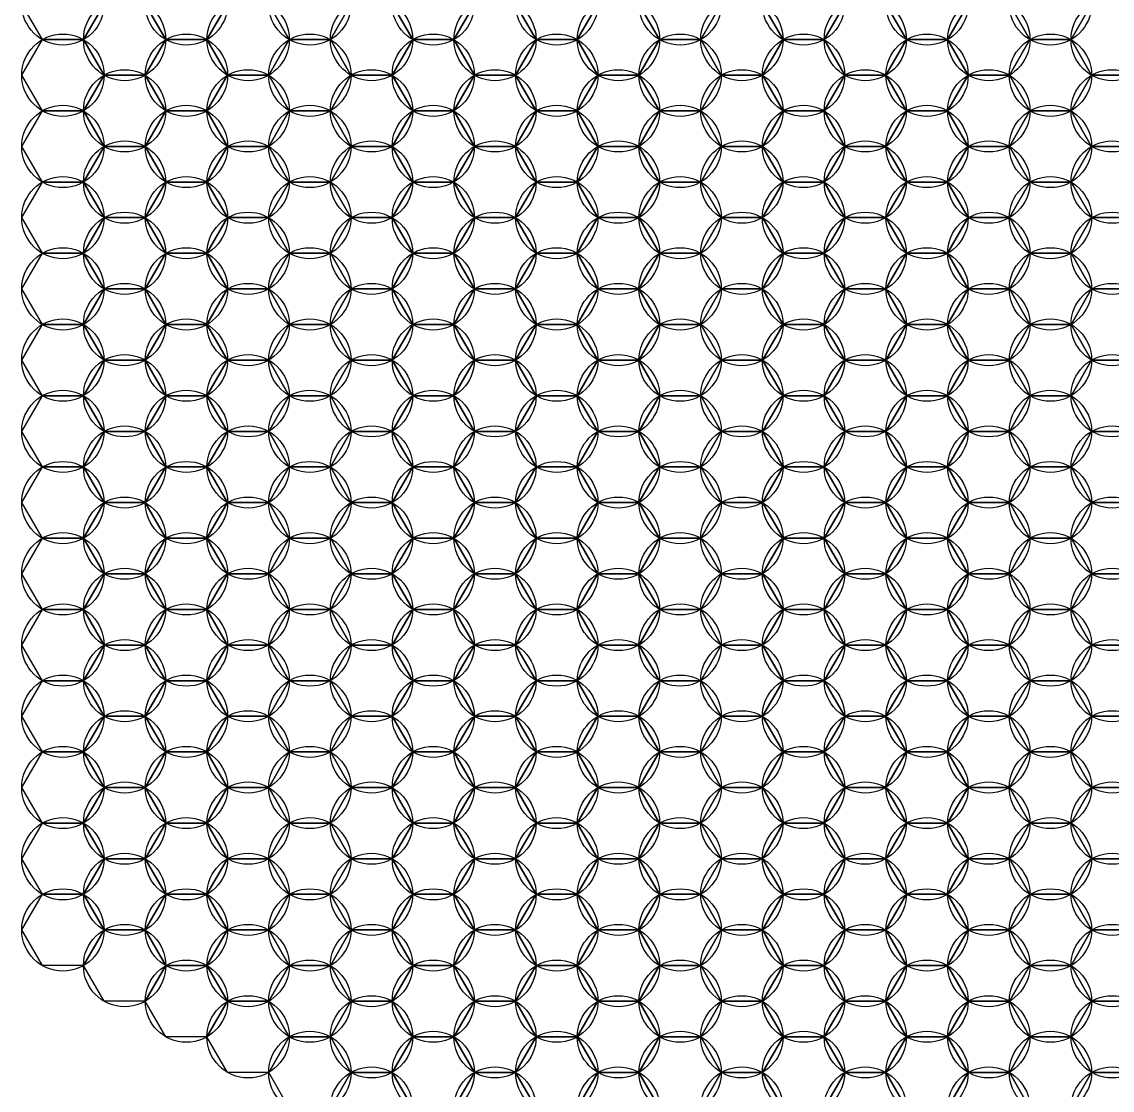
# Model space of a CAD drawing. Header units: millimetres. Extents: x 3015 to 4242, y 456 to 1532.
# Drawn here: x 3893.6 to 4065.5, y 628.6 to 797.1 of the extents above; entities that cross this region are included whole.
import ezdxf

# ---------------------------------------------------------------- set-up
doc = ezdxf.new("R2010")
doc.units = ezdxf.units.MM

msp = doc.modelspace()

# ---------------------------------------------------------------- linework, layer by layer
for points in [[(3893.63, 799.9), (3896.87, 805.52), (3903.36, 805.52), (3906.6, 799.9), (3903.36, 794.29), (3896.87, 794.29)], [(3913.09, 799.9), (3916.33, 805.52), (3922.82, 805.52), (3926.06, 799.9), (3922.82, 794.29), (3916.33, 794.29)], [(3932.55, 799.9), (3935.79, 805.52), (3942.28, 805.52), (3945.52, 799.9), (3942.28, 794.29), (3935.79, 794.29)], [(3952.01, 799.9), (3955.25, 805.52), (3961.74, 805.52), (3964.98, 799.9), (3961.74, 794.29), (3955.25, 794.29)], [(3971.47, 799.9), (3974.71, 805.52), (3981.2, 805.52), (3984.45, 799.9), (3981.2, 794.29), (3974.71, 794.29)], [(3990.93, 799.9), (3994.18, 805.52), (4000.66, 805.52), (4003.91, 799.9), (4000.66, 794.29), (3994.18, 794.29)], [(4010.39, 799.9), (4013.64, 805.52), (4020.12, 805.52), (4023.37, 799.9), (4020.12, 794.29), (4013.64, 794.29)], [(4029.85, 799.9), (4033.1, 805.52), (4039.58, 805.52), (4042.83, 799.9), (4039.58, 794.29), (4033.1, 794.29)], [(4049.32, 799.9), (4052.56, 805.52), (4059.05, 805.52), (4062.29, 799.9), (4059.05, 794.29), (4052.56, 794.29)], [(3903.36, 794.29), (3906.6, 799.9), (3913.09, 799.9), (3916.33, 794.29), (3913.09, 788.67), (3906.6, 788.67)], [(3922.82, 794.29), (3926.06, 799.9), (3932.55, 799.9), (3935.79, 794.29), (3932.55, 788.67), (3926.06, 788.67)], [(3942.28, 794.29), (3945.52, 799.9), (3952.01, 799.9), (3955.25, 794.29), (3952.01, 788.67), (3945.52, 788.67)], [(3961.74, 794.29), (3964.98, 799.9), (3971.47, 799.9), (3974.71, 794.29), (3971.47, 788.67), (3964.98, 788.67)], [(3981.2, 794.29), (3984.45, 799.9), (3990.93, 799.9), (3994.18, 794.29), (3990.93, 788.67), (3984.45, 788.67)], [(4000.66, 794.29), (4003.91, 799.9), (4010.39, 799.9), (4013.64, 794.29), (4010.39, 788.67), (4003.91, 788.67)], [(4020.12, 794.29), (4023.37, 799.9), (4029.85, 799.9), (4033.1, 794.29), (4029.85, 788.67), (4023.37, 788.67)], [(4039.58, 794.29), (4042.83, 799.9), (4049.32, 799.9), (4052.56, 794.29), (4049.32, 788.67), (4042.83, 788.67)], [(4059.05, 794.29), (4062.29, 799.9), (4068.78, 799.9), (4072.02, 794.29), (4068.78, 788.67), (4062.29, 788.67)], [(3893.63, 788.67), (3896.87, 794.29), (3903.36, 794.29), (3906.6, 788.67), (3903.36, 783.05), (3896.87, 783.05)], [(3913.09, 788.67), (3916.33, 794.29), (3922.82, 794.29), (3926.06, 788.67), (3922.82, 783.05), (3916.33, 783.05)], [(3932.55, 788.67), (3935.79, 794.29), (3942.28, 794.29), (3945.52, 788.67), (3942.28, 783.05), (3935.79, 783.05)], [(3952.01, 788.67), (3955.25, 794.29), (3961.74, 794.29), (3964.98, 788.67), (3961.74, 783.05), (3955.25, 783.05)], [(3971.47, 788.67), (3974.71, 794.29), (3981.2, 794.29), (3984.45, 788.67), (3981.2, 783.05), (3974.71, 783.05)], [(3990.93, 788.67), (3994.18, 794.29), (4000.66, 794.29), (4003.91, 788.67), (4000.66, 783.05), (3994.18, 783.05)], [(4010.39, 788.67), (4013.64, 794.29), (4020.12, 794.29), (4023.37, 788.67), (4020.12, 783.05), (4013.64, 783.05)], [(4029.85, 788.67), (4033.1, 794.29), (4039.58, 794.29), (4042.83, 788.67), (4039.58, 783.05), (4033.1, 783.05)], [(4049.32, 788.67), (4052.56, 794.29), (4059.05, 794.29), (4062.29, 788.67), (4059.05, 783.05), (4052.56, 783.05)], [(3903.36, 783.05), (3906.6, 788.67), (3913.09, 788.67), (3916.33, 783.05), (3913.09, 777.43), (3906.6, 777.43)], [(3922.82, 783.05), (3926.06, 788.67), (3932.55, 788.67), (3935.79, 783.05), (3932.55, 777.43), (3926.06, 777.43)], [(3942.28, 783.05), (3945.52, 788.67), (3952.01, 788.67), (3955.25, 783.05), (3952.01, 777.43), (3945.52, 777.43)], [(3961.74, 783.05), (3964.98, 788.67), (3971.47, 788.67), (3974.71, 783.05), (3971.47, 777.43), (3964.98, 777.43)], [(3981.2, 783.05), (3984.45, 788.67), (3990.93, 788.67), (3994.18, 783.05), (3990.93, 777.43), (3984.45, 777.43)], [(4000.66, 783.05), (4003.91, 788.67), (4010.39, 788.67), (4013.64, 783.05), (4010.39, 777.43), (4003.91, 777.43)], [(4020.12, 783.05), (4023.37, 788.67), (4029.85, 788.67), (4033.1, 783.05), (4029.85, 777.43), (4023.37, 777.43)], [(4039.58, 783.05), (4042.83, 788.67), (4049.32, 788.67), (4052.56, 783.05), (4049.32, 777.43), (4042.83, 777.43)], [(4059.05, 783.05), (4062.29, 788.67), (4068.78, 788.67), (4072.02, 783.05), (4068.78, 777.43), (4062.29, 777.43)], [(3893.63, 777.43), (3896.87, 783.05), (3903.36, 783.05), (3906.6, 777.43), (3903.36, 771.81), (3896.87, 771.81)], [(3913.09, 777.43), (3916.33, 783.05), (3922.82, 783.05), (3926.06, 777.43), (3922.82, 771.81), (3916.33, 771.81)], [(3932.55, 777.43), (3935.79, 783.05), (3942.28, 783.05), (3945.52, 777.43), (3942.28, 771.81), (3935.79, 771.81)], [(3952.01, 777.43), (3955.25, 783.05), (3961.74, 783.05), (3964.98, 777.43), (3961.74, 771.81), (3955.25, 771.81)], [(3971.47, 777.43), (3974.71, 783.05), (3981.2, 783.05), (3984.45, 777.43), (3981.2, 771.81), (3974.71, 771.81)], [(3990.93, 777.43), (3994.18, 783.05), (4000.66, 783.05), (4003.91, 777.43), (4000.66, 771.81), (3994.18, 771.81)], [(4010.39, 777.43), (4013.64, 783.05), (4020.12, 783.05), (4023.37, 777.43), (4020.12, 771.81), (4013.64, 771.81)], [(4029.85, 777.43), (4033.1, 783.05), (4039.58, 783.05), (4042.83, 777.43), (4039.58, 771.81), (4033.1, 771.81)], [(4049.32, 777.43), (4052.56, 783.05), (4059.05, 783.05), (4062.29, 777.43), (4059.05, 771.81), (4052.56, 771.81)], [(3903.36, 771.81), (3906.6, 777.43), (3913.09, 777.43), (3916.33, 771.81), (3913.09, 766.2), (3906.6, 766.2)], [(3922.82, 771.81), (3926.06, 777.43), (3932.55, 777.43), (3935.79, 771.81), (3932.55, 766.2), (3926.06, 766.2)], [(3942.28, 771.81), (3945.52, 777.43), (3952.01, 777.43), (3955.25, 771.81), (3952.01, 766.2), (3945.52, 766.2)], [(3961.74, 771.81), (3964.98, 777.43), (3971.47, 777.43), (3974.71, 771.81), (3971.47, 766.2), (3964.98, 766.2)], [(3981.2, 771.81), (3984.45, 777.43), (3990.93, 777.43), (3994.18, 771.81), (3990.93, 766.2), (3984.45, 766.2)], [(4000.66, 771.81), (4003.91, 777.43), (4010.39, 777.43), (4013.64, 771.81), (4010.39, 766.2), (4003.91, 766.2)], [(4020.12, 771.81), (4023.37, 777.43), (4029.85, 777.43), (4033.1, 771.81), (4029.85, 766.2), (4023.37, 766.2)], [(4039.58, 771.81), (4042.83, 777.43), (4049.32, 777.43), (4052.56, 771.81), (4049.32, 766.2), (4042.83, 766.2)], [(4059.05, 771.81), (4062.29, 777.43), (4068.78, 777.43), (4072.02, 771.81), (4068.78, 766.2), (4062.29, 766.2)], [(3893.63, 766.2), (3896.87, 771.81), (3903.36, 771.81), (3906.6, 766.2), (3903.36, 760.58), (3896.87, 760.58)], [(3913.09, 766.2), (3916.33, 771.81), (3922.82, 771.81), (3926.06, 766.2), (3922.82, 760.58), (3916.33, 760.58)], [(3932.55, 766.2), (3935.79, 771.81), (3942.28, 771.81), (3945.52, 766.2), (3942.28, 760.58), (3935.79, 760.58)], [(3952.01, 766.2), (3955.25, 771.81), (3961.74, 771.81), (3964.98, 766.2), (3961.74, 760.58), (3955.25, 760.58)], [(3971.47, 766.2), (3974.71, 771.81), (3981.2, 771.81), (3984.45, 766.2), (3981.2, 760.58), (3974.71, 760.58)], [(3990.93, 766.2), (3994.18, 771.81), (4000.66, 771.81), (4003.91, 766.2), (4000.66, 760.58), (3994.18, 760.58)], [(4010.39, 766.2), (4013.64, 771.81), (4020.12, 771.81), (4023.37, 766.2), (4020.12, 760.58), (4013.64, 760.58)], [(4029.85, 766.2), (4033.1, 771.81), (4039.58, 771.81), (4042.83, 766.2), (4039.58, 760.58), (4033.1, 760.58)], [(4049.32, 766.2), (4052.56, 771.81), (4059.05, 771.81), (4062.29, 766.2), (4059.05, 760.58), (4052.56, 760.58)], [(3903.36, 760.58), (3906.6, 766.2), (3913.09, 766.2), (3916.33, 760.58), (3913.09, 754.96), (3906.6, 754.96)], [(3922.82, 760.58), (3926.06, 766.2), (3932.55, 766.2), (3935.79, 760.58), (3932.55, 754.96), (3926.06, 754.96)], [(3942.28, 760.58), (3945.52, 766.2), (3952.01, 766.2), (3955.25, 760.58), (3952.01, 754.96), (3945.52, 754.96)], [(3961.74, 760.58), (3964.98, 766.2), (3971.47, 766.2), (3974.71, 760.58), (3971.47, 754.96), (3964.98, 754.96)], [(3981.2, 760.58), (3984.45, 766.2), (3990.93, 766.2), (3994.18, 760.58), (3990.93, 754.96), (3984.45, 754.96)], [(4000.66, 760.58), (4003.91, 766.2), (4010.39, 766.2), (4013.64, 760.58), (4010.39, 754.96), (4003.91, 754.96)], [(4020.12, 760.58), (4023.37, 766.2), (4029.85, 766.2), (4033.1, 760.58), (4029.85, 754.96), (4023.37, 754.96)], [(4039.58, 760.58), (4042.83, 766.2), (4049.32, 766.2), (4052.56, 760.58), (4049.32, 754.96), (4042.83, 754.96)], [(4059.05, 760.58), (4062.29, 766.2), (4068.78, 766.2), (4072.02, 760.58), (4068.78, 754.96), (4062.29, 754.96)], [(3893.63, 754.96), (3896.87, 760.58), (3903.36, 760.58), (3906.6, 754.96), (3903.36, 749.34), (3896.87, 749.34)], [(3913.09, 754.96), (3916.33, 760.58), (3922.82, 760.58), (3926.06, 754.96), (3922.82, 749.34), (3916.33, 749.34)], [(3932.55, 754.96), (3935.79, 760.58), (3942.28, 760.58), (3945.52, 754.96), (3942.28, 749.34), (3935.79, 749.34)], [(3952.01, 754.96), (3955.25, 760.58), (3961.74, 760.58), (3964.98, 754.96), (3961.74, 749.34), (3955.25, 749.34)], [(3971.47, 754.96), (3974.71, 760.58), (3981.2, 760.58), (3984.45, 754.96), (3981.2, 749.34), (3974.71, 749.34)], [(3990.93, 754.96), (3994.18, 760.58), (4000.66, 760.58), (4003.91, 754.96), (4000.66, 749.34), (3994.18, 749.34)], [(4010.39, 754.96), (4013.64, 760.58), (4020.12, 760.58), (4023.37, 754.96), (4020.12, 749.34), (4013.64, 749.34)], [(4029.85, 754.96), (4033.1, 760.58), (4039.58, 760.58), (4042.83, 754.96), (4039.58, 749.34), (4033.1, 749.34)], [(4049.32, 754.96), (4052.56, 760.58), (4059.05, 760.58), (4062.29, 754.96), (4059.05, 749.34), (4052.56, 749.34)], [(3903.36, 749.34), (3906.6, 754.96), (3913.09, 754.96), (3916.33, 749.34), (3913.09, 743.73), (3906.6, 743.73)], [(3922.82, 749.34), (3926.06, 754.96), (3932.55, 754.96), (3935.79, 749.34), (3932.55, 743.73), (3926.06, 743.73)], [(3942.28, 749.34), (3945.52, 754.96), (3952.01, 754.96), (3955.25, 749.34), (3952.01, 743.73), (3945.52, 743.73)], [(3961.74, 749.34), (3964.98, 754.96), (3971.47, 754.96), (3974.71, 749.34), (3971.47, 743.73), (3964.98, 743.73)], [(3981.2, 749.34), (3984.45, 754.96), (3990.93, 754.96), (3994.18, 749.34), (3990.93, 743.73), (3984.45, 743.73)], [(4000.66, 749.34), (4003.91, 754.96), (4010.39, 754.96), (4013.64, 749.34), (4010.39, 743.73), (4003.91, 743.73)], [(4020.12, 749.34), (4023.37, 754.96), (4029.85, 754.96), (4033.1, 749.34), (4029.85, 743.73), (4023.37, 743.73)], [(4039.58, 749.34), (4042.83, 754.96), (4049.32, 754.96), (4052.56, 749.34), (4049.32, 743.73), (4042.83, 743.73)], [(4059.05, 749.34), (4062.29, 754.96), (4068.78, 754.96), (4072.02, 749.34), (4068.78, 743.73), (4062.29, 743.73)], [(3893.63, 743.73), (3896.87, 749.34), (3903.36, 749.34), (3906.6, 743.73), (3903.36, 738.11), (3896.87, 738.11)], [(3913.09, 743.73), (3916.33, 749.34), (3922.82, 749.34), (3926.06, 743.73), (3922.82, 738.11), (3916.33, 738.11)], [(3932.55, 743.73), (3935.79, 749.34), (3942.28, 749.34), (3945.52, 743.73), (3942.28, 738.11), (3935.79, 738.11)], [(3952.01, 743.73), (3955.25, 749.34), (3961.74, 749.34), (3964.98, 743.73), (3961.74, 738.11), (3955.25, 738.11)], [(3971.47, 743.73), (3974.71, 749.34), (3981.2, 749.34), (3984.45, 743.73), (3981.2, 738.11), (3974.71, 738.11)], [(3990.93, 743.73), (3994.18, 749.34), (4000.66, 749.34), (4003.91, 743.73), (4000.66, 738.11), (3994.18, 738.11)], [(4010.39, 743.73), (4013.64, 749.34), (4020.12, 749.34), (4023.37, 743.73), (4020.12, 738.11), (4013.64, 738.11)], [(4029.85, 743.73), (4033.1, 749.34), (4039.58, 749.34), (4042.83, 743.73), (4039.58, 738.11), (4033.1, 738.11)], [(4049.32, 743.73), (4052.56, 749.34), (4059.05, 749.34), (4062.29, 743.73), (4059.05, 738.11), (4052.56, 738.11)], [(3903.36, 738.11), (3906.6, 743.73), (3913.09, 743.73), (3916.33, 738.11), (3913.09, 732.49), (3906.6, 732.49)], [(3922.82, 738.11), (3926.06, 743.73), (3932.55, 743.73), (3935.79, 738.11), (3932.55, 732.49), (3926.06, 732.49)], [(3942.28, 738.11), (3945.52, 743.73), (3952.01, 743.73), (3955.25, 738.11), (3952.01, 732.49), (3945.52, 732.49)], [(3961.74, 738.11), (3964.98, 743.73), (3971.47, 743.73), (3974.71, 738.11), (3971.47, 732.49), (3964.98, 732.49)], [(3981.2, 738.11), (3984.45, 743.73), (3990.93, 743.73), (3994.18, 738.11), (3990.93, 732.49), (3984.45, 732.49)], [(4000.66, 738.11), (4003.91, 743.73), (4010.39, 743.73), (4013.64, 738.11), (4010.39, 732.49), (4003.91, 732.49)], [(4020.12, 738.11), (4023.37, 743.73), (4029.85, 743.73), (4033.1, 738.11), (4029.85, 732.49), (4023.37, 732.49)], [(4039.58, 738.11), (4042.83, 743.73), (4049.32, 743.73), (4052.56, 738.11), (4049.32, 732.49), (4042.83, 732.49)], [(4059.05, 738.11), (4062.29, 743.73), (4068.78, 743.73), (4072.02, 738.11), (4068.78, 732.49), (4062.29, 732.49)], [(3893.63, 732.49), (3896.87, 738.11), (3903.36, 738.11), (3906.6, 732.49), (3903.36, 726.87), (3896.87, 726.87)], [(3913.09, 732.49), (3916.33, 738.11), (3922.82, 738.11), (3926.06, 732.49), (3922.82, 726.87), (3916.33, 726.87)], [(3932.55, 732.49), (3935.79, 738.11), (3942.28, 738.11), (3945.52, 732.49), (3942.28, 726.87), (3935.79, 726.87)], [(3952.01, 732.49), (3955.25, 738.11), (3961.74, 738.11), (3964.98, 732.49), (3961.74, 726.87), (3955.25, 726.87)], [(3971.47, 732.49), (3974.71, 738.11), (3981.2, 738.11), (3984.45, 732.49), (3981.2, 726.87), (3974.71, 726.87)], [(3990.93, 732.49), (3994.18, 738.11), (4000.66, 738.11), (4003.91, 732.49), (4000.66, 726.87), (3994.18, 726.87)], [(4010.39, 732.49), (4013.64, 738.11), (4020.12, 738.11), (4023.37, 732.49), (4020.12, 726.87), (4013.64, 726.87)], [(4029.85, 732.49), (4033.1, 738.11), (4039.58, 738.11), (4042.83, 732.49), (4039.58, 726.87), (4033.1, 726.87)], [(4049.32, 732.49), (4052.56, 738.11), (4059.05, 738.11), (4062.29, 732.49), (4059.05, 726.87), (4052.56, 726.87)], [(3903.36, 726.87), (3906.6, 732.49), (3913.09, 732.49), (3916.33, 726.87), (3913.09, 721.25), (3906.6, 721.25)], [(3922.82, 726.87), (3926.06, 732.49), (3932.55, 732.49), (3935.79, 726.87), (3932.55, 721.25), (3926.06, 721.25)], [(3942.28, 726.87), (3945.52, 732.49), (3952.01, 732.49), (3955.25, 726.87), (3952.01, 721.25), (3945.52, 721.25)], [(3961.74, 726.87), (3964.98, 732.49), (3971.47, 732.49), (3974.71, 726.87), (3971.47, 721.25), (3964.98, 721.25)], [(3981.2, 726.87), (3984.45, 732.49), (3990.93, 732.49), (3994.18, 726.87), (3990.93, 721.25), (3984.45, 721.25)], [(4000.66, 726.87), (4003.91, 732.49), (4010.39, 732.49), (4013.64, 726.87), (4010.39, 721.25), (4003.91, 721.25)], [(4020.12, 726.87), (4023.37, 732.49), (4029.85, 732.49), (4033.1, 726.87), (4029.85, 721.25), (4023.37, 721.25)], [(4039.58, 726.87), (4042.83, 732.49), (4049.32, 732.49), (4052.56, 726.87), (4049.32, 721.25), (4042.83, 721.25)], [(4059.05, 726.87), (4062.29, 732.49), (4068.78, 732.49), (4072.02, 726.87), (4068.78, 721.25), (4062.29, 721.25)], [(3893.63, 721.25), (3896.87, 726.87), (3903.36, 726.87), (3906.6, 721.25), (3903.36, 715.64), (3896.87, 715.64)], [(3913.09, 721.25), (3916.33, 726.87), (3922.82, 726.87), (3926.06, 721.25), (3922.82, 715.64), (3916.33, 715.64)], [(3932.55, 721.25), (3935.79, 726.87), (3942.28, 726.87), (3945.52, 721.25), (3942.28, 715.64), (3935.79, 715.64)], [(3952.01, 721.25), (3955.25, 726.87), (3961.74, 726.87), (3964.98, 721.25), (3961.74, 715.64), (3955.25, 715.64)], [(3971.47, 721.25), (3974.71, 726.87), (3981.2, 726.87), (3984.45, 721.25), (3981.2, 715.64), (3974.71, 715.64)], [(3990.93, 721.25), (3994.18, 726.87), (4000.66, 726.87), (4003.91, 721.25), (4000.66, 715.64), (3994.18, 715.64)], [(4010.39, 721.25), (4013.64, 726.87), (4020.12, 726.87), (4023.37, 721.25), (4020.12, 715.64), (4013.64, 715.64)], [(4029.85, 721.25), (4033.1, 726.87), (4039.58, 726.87), (4042.83, 721.25), (4039.58, 715.64), (4033.1, 715.64)], [(4049.32, 721.25), (4052.56, 726.87), (4059.05, 726.87), (4062.29, 721.25), (4059.05, 715.64), (4052.56, 715.64)], [(3903.36, 715.64), (3906.6, 721.25), (3913.09, 721.25), (3916.33, 715.64), (3913.09, 710.02), (3906.6, 710.02)], [(3922.82, 715.64), (3926.06, 721.25), (3932.55, 721.25), (3935.79, 715.64), (3932.55, 710.02), (3926.06, 710.02)], [(3942.28, 715.64), (3945.52, 721.25), (3952.01, 721.25), (3955.25, 715.64), (3952.01, 710.02), (3945.52, 710.02)], [(3961.74, 715.64), (3964.98, 721.25), (3971.47, 721.25), (3974.71, 715.64), (3971.47, 710.02), (3964.98, 710.02)], [(3981.2, 715.64), (3984.45, 721.25), (3990.93, 721.25), (3994.18, 715.64), (3990.93, 710.02), (3984.45, 710.02)], [(4000.66, 715.64), (4003.91, 721.25), (4010.39, 721.25), (4013.64, 715.64), (4010.39, 710.02), (4003.91, 710.02)], [(4020.12, 715.64), (4023.37, 721.25), (4029.85, 721.25), (4033.1, 715.64), (4029.85, 710.02), (4023.37, 710.02)], [(4039.58, 715.64), (4042.83, 721.25), (4049.32, 721.25), (4052.56, 715.64), (4049.32, 710.02), (4042.83, 710.02)], [(4059.05, 715.64), (4062.29, 721.25), (4068.78, 721.25), (4072.02, 715.64), (4068.78, 710.02), (4062.29, 710.02)], [(3893.63, 710.02), (3896.87, 715.64), (3903.36, 715.64), (3906.6, 710.02), (3903.36, 704.4), (3896.87, 704.4)], [(3913.09, 710.02), (3916.33, 715.64), (3922.82, 715.64), (3926.06, 710.02), (3922.82, 704.4), (3916.33, 704.4)], [(3932.55, 710.02), (3935.79, 715.64), (3942.28, 715.64), (3945.52, 710.02), (3942.28, 704.4), (3935.79, 704.4)], [(3952.01, 710.02), (3955.25, 715.64), (3961.74, 715.64), (3964.98, 710.02), (3961.74, 704.4), (3955.25, 704.4)], [(3971.47, 710.02), (3974.71, 715.64), (3981.2, 715.64), (3984.45, 710.02), (3981.2, 704.4), (3974.71, 704.4)], [(3990.93, 710.02), (3994.18, 715.64), (4000.66, 715.64), (4003.91, 710.02), (4000.66, 704.4), (3994.18, 704.4)], [(4010.39, 710.02), (4013.64, 715.64), (4020.12, 715.64), (4023.37, 710.02), (4020.12, 704.4), (4013.64, 704.4)], [(4029.85, 710.02), (4033.1, 715.64), (4039.58, 715.64), (4042.83, 710.02), (4039.58, 704.4), (4033.1, 704.4)], [(4049.32, 710.02), (4052.56, 715.64), (4059.05, 715.64), (4062.29, 710.02), (4059.05, 704.4), (4052.56, 704.4)], [(3903.36, 704.4), (3906.6, 710.02), (3913.09, 710.02), (3916.33, 704.4), (3913.09, 698.78), (3906.6, 698.78)], [(3922.82, 704.4), (3926.06, 710.02), (3932.55, 710.02), (3935.79, 704.4), (3932.55, 698.78), (3926.06, 698.78)], [(3942.28, 704.4), (3945.52, 710.02), (3952.01, 710.02), (3955.25, 704.4), (3952.01, 698.78), (3945.52, 698.78)], [(3961.74, 704.4), (3964.98, 710.02), (3971.47, 710.02), (3974.71, 704.4), (3971.47, 698.78), (3964.98, 698.78)], [(3981.2, 704.4), (3984.45, 710.02), (3990.93, 710.02), (3994.18, 704.4), (3990.93, 698.78), (3984.45, 698.78)], [(4000.66, 704.4), (4003.91, 710.02), (4010.39, 710.02), (4013.64, 704.4), (4010.39, 698.78), (4003.91, 698.78)], [(4020.12, 704.4), (4023.37, 710.02), (4029.85, 710.02), (4033.1, 704.4), (4029.85, 698.78), (4023.37, 698.78)], [(4039.58, 704.4), (4042.83, 710.02), (4049.32, 710.02), (4052.56, 704.4), (4049.32, 698.78), (4042.83, 698.78)], [(4059.05, 704.4), (4062.29, 710.02), (4068.78, 710.02), (4072.02, 704.4), (4068.78, 698.78), (4062.29, 698.78)], [(3893.63, 698.78), (3896.87, 704.4), (3903.36, 704.4), (3906.6, 698.78), (3903.36, 693.16), (3896.87, 693.16)], [(3913.09, 698.78), (3916.33, 704.4), (3922.82, 704.4), (3926.06, 698.78), (3922.82, 693.16), (3916.33, 693.16)], [(3932.55, 698.78), (3935.79, 704.4), (3942.28, 704.4), (3945.52, 698.78), (3942.28, 693.16), (3935.79, 693.16)], [(3952.01, 698.78), (3955.25, 704.4), (3961.74, 704.4), (3964.98, 698.78), (3961.74, 693.16), (3955.25, 693.16)], [(3971.47, 698.78), (3974.71, 704.4), (3981.2, 704.4), (3984.45, 698.78), (3981.2, 693.16), (3974.71, 693.16)], [(3990.93, 698.78), (3994.18, 704.4), (4000.66, 704.4), (4003.91, 698.78), (4000.66, 693.16), (3994.18, 693.16)], [(4010.39, 698.78), (4013.64, 704.4), (4020.12, 704.4), (4023.37, 698.78), (4020.12, 693.16), (4013.64, 693.16)], [(4029.85, 698.78), (4033.1, 704.4), (4039.58, 704.4), (4042.83, 698.78), (4039.58, 693.16), (4033.1, 693.16)], [(4049.32, 698.78), (4052.56, 704.4), (4059.05, 704.4), (4062.29, 698.78), (4059.05, 693.16), (4052.56, 693.16)], [(3903.36, 693.16), (3906.6, 698.78), (3913.09, 698.78), (3916.33, 693.16), (3913.09, 687.55), (3906.6, 687.55)], [(3922.82, 693.16), (3926.06, 698.78), (3932.55, 698.78), (3935.79, 693.16), (3932.55, 687.55), (3926.06, 687.55)], [(3942.28, 693.16), (3945.52, 698.78), (3952.01, 698.78), (3955.25, 693.16), (3952.01, 687.55), (3945.52, 687.55)], [(3961.74, 693.16), (3964.98, 698.78), (3971.47, 698.78), (3974.71, 693.16), (3971.47, 687.55), (3964.98, 687.55)], [(3981.2, 693.16), (3984.45, 698.78), (3990.93, 698.78), (3994.18, 693.16), (3990.93, 687.55), (3984.45, 687.55)], [(4000.66, 693.16), (4003.91, 698.78), (4010.39, 698.78), (4013.64, 693.16), (4010.39, 687.55), (4003.91, 687.55)], [(4020.12, 693.16), (4023.37, 698.78), (4029.85, 698.78), (4033.1, 693.16), (4029.85, 687.55), (4023.37, 687.55)], [(4039.58, 693.16), (4042.83, 698.78), (4049.32, 698.78), (4052.56, 693.16), (4049.32, 687.55), (4042.83, 687.55)], [(4059.05, 693.16), (4062.29, 698.78), (4068.78, 698.78), (4072.02, 693.16), (4068.78, 687.55), (4062.29, 687.55)], [(3893.63, 687.55), (3896.87, 693.16), (3903.36, 693.16), (3906.6, 687.55), (3903.36, 681.93), (3896.87, 681.93)], [(3913.09, 687.55), (3916.33, 693.16), (3922.82, 693.16), (3926.06, 687.55), (3922.82, 681.93), (3916.33, 681.93)], [(3932.55, 687.55), (3935.79, 693.16), (3942.28, 693.16), (3945.52, 687.55), (3942.28, 681.93), (3935.79, 681.93)], [(3952.01, 687.55), (3955.25, 693.16), (3961.74, 693.16), (3964.98, 687.55), (3961.74, 681.93), (3955.25, 681.93)], [(3971.47, 687.55), (3974.71, 693.16), (3981.2, 693.16), (3984.45, 687.55), (3981.2, 681.93), (3974.71, 681.93)], [(3990.93, 687.55), (3994.18, 693.16), (4000.66, 693.16), (4003.91, 687.55), (4000.66, 681.93), (3994.18, 681.93)], [(4010.39, 687.55), (4013.64, 693.16), (4020.12, 693.16), (4023.37, 687.55), (4020.12, 681.93), (4013.64, 681.93)], [(4029.85, 687.55), (4033.1, 693.16), (4039.58, 693.16), (4042.83, 687.55), (4039.58, 681.93), (4033.1, 681.93)], [(4049.32, 687.55), (4052.56, 693.16), (4059.05, 693.16), (4062.29, 687.55), (4059.05, 681.93), (4052.56, 681.93)], [(3903.36, 681.93), (3906.6, 687.55), (3913.09, 687.55), (3916.33, 681.93), (3913.09, 676.31), (3906.6, 676.31)], [(3922.82, 681.93), (3926.06, 687.55), (3932.55, 687.55), (3935.79, 681.93), (3932.55, 676.31), (3926.06, 676.31)], [(3942.28, 681.93), (3945.52, 687.55), (3952.01, 687.55), (3955.25, 681.93), (3952.01, 676.31), (3945.52, 676.31)], [(3961.74, 681.93), (3964.98, 687.55), (3971.47, 687.55), (3974.71, 681.93), (3971.47, 676.31), (3964.98, 676.31)], [(3981.2, 681.93), (3984.45, 687.55), (3990.93, 687.55), (3994.18, 681.93), (3990.93, 676.31), (3984.45, 676.31)], [(4000.66, 681.93), (4003.91, 687.55), (4010.39, 687.55), (4013.64, 681.93), (4010.39, 676.31), (4003.91, 676.31)], [(4020.12, 681.93), (4023.37, 687.55), (4029.85, 687.55), (4033.1, 681.93), (4029.85, 676.31), (4023.37, 676.31)], [(4039.58, 681.93), (4042.83, 687.55), (4049.32, 687.55), (4052.56, 681.93), (4049.32, 676.31), (4042.83, 676.31)], [(4059.05, 681.93), (4062.29, 687.55), (4068.78, 687.55), (4072.02, 681.93), (4068.78, 676.31), (4062.29, 676.31)], [(3893.63, 676.31), (3896.87, 681.93), (3903.36, 681.93), (3906.6, 676.31), (3903.36, 670.69), (3896.87, 670.69)], [(3913.09, 676.31), (3916.33, 681.93), (3922.82, 681.93), (3926.06, 676.31), (3922.82, 670.69), (3916.33, 670.69)], [(3932.55, 676.31), (3935.79, 681.93), (3942.28, 681.93), (3945.52, 676.31), (3942.28, 670.69), (3935.79, 670.69)], [(3952.01, 676.31), (3955.25, 681.93), (3961.74, 681.93), (3964.98, 676.31), (3961.74, 670.69), (3955.25, 670.69)], [(3971.47, 676.31), (3974.71, 681.93), (3981.2, 681.93), (3984.45, 676.31), (3981.2, 670.69), (3974.71, 670.69)], [(3990.93, 676.31), (3994.18, 681.93), (4000.66, 681.93), (4003.91, 676.31), (4000.66, 670.69), (3994.18, 670.69)], [(4010.39, 676.31), (4013.64, 681.93), (4020.12, 681.93), (4023.37, 676.31), (4020.12, 670.69), (4013.64, 670.69)], [(4029.85, 676.31), (4033.1, 681.93), (4039.58, 681.93), (4042.83, 676.31), (4039.58, 670.69), (4033.1, 670.69)], [(4049.32, 676.31), (4052.56, 681.93), (4059.05, 681.93), (4062.29, 676.31), (4059.05, 670.69), (4052.56, 670.69)], [(3903.36, 670.69), (3906.6, 676.31), (3913.09, 676.31), (3916.33, 670.69), (3913.09, 665.07), (3906.6, 665.07)], [(3922.82, 670.69), (3926.06, 676.31), (3932.55, 676.31), (3935.79, 670.69), (3932.55, 665.07), (3926.06, 665.07)], [(3942.28, 670.69), (3945.52, 676.31), (3952.01, 676.31), (3955.25, 670.69), (3952.01, 665.07), (3945.52, 665.07)], [(3961.74, 670.69), (3964.98, 676.31), (3971.47, 676.31), (3974.71, 670.69), (3971.47, 665.07), (3964.98, 665.07)], [(3981.2, 670.69), (3984.45, 676.31), (3990.93, 676.31), (3994.18, 670.69), (3990.93, 665.07), (3984.45, 665.07)], [(4000.66, 670.69), (4003.91, 676.31), (4010.39, 676.31), (4013.64, 670.69), (4010.39, 665.07), (4003.91, 665.07)], [(4020.12, 670.69), (4023.37, 676.31), (4029.85, 676.31), (4033.1, 670.69), (4029.85, 665.07), (4023.37, 665.07)], [(4039.58, 670.69), (4042.83, 676.31), (4049.32, 676.31), (4052.56, 670.69), (4049.32, 665.07), (4042.83, 665.07)], [(4059.05, 670.69), (4062.29, 676.31), (4068.78, 676.31), (4072.02, 670.69), (4068.78, 665.07), (4062.29, 665.07)], [(3893.63, 665.07), (3896.87, 670.69), (3903.36, 670.69), (3906.6, 665.07), (3903.36, 659.46), (3896.87, 659.46)], [(3913.09, 665.07), (3916.33, 670.69), (3922.82, 670.69), (3926.06, 665.07), (3922.82, 659.46), (3916.33, 659.46)], [(3932.55, 665.07), (3935.79, 670.69), (3942.28, 670.69), (3945.52, 665.07), (3942.28, 659.46), (3935.79, 659.46)], [(3952.01, 665.07), (3955.25, 670.69), (3961.74, 670.69), (3964.98, 665.07), (3961.74, 659.46), (3955.25, 659.46)], [(3971.47, 665.07), (3974.71, 670.69), (3981.2, 670.69), (3984.45, 665.07), (3981.2, 659.46), (3974.71, 659.46)], [(3990.93, 665.07), (3994.18, 670.69), (4000.66, 670.69), (4003.91, 665.07), (4000.66, 659.46), (3994.18, 659.46)], [(4010.39, 665.07), (4013.64, 670.69), (4020.12, 670.69), (4023.37, 665.07), (4020.12, 659.46), (4013.64, 659.46)], [(4029.85, 665.07), (4033.1, 670.69), (4039.58, 670.69), (4042.83, 665.07), (4039.58, 659.46), (4033.1, 659.46)], [(4049.32, 665.07), (4052.56, 670.69), (4059.05, 670.69), (4062.29, 665.07), (4059.05, 659.46), (4052.56, 659.46)], [(3903.36, 659.46), (3906.6, 665.07), (3913.09, 665.07), (3916.33, 659.46), (3913.09, 653.84), (3906.6, 653.84)], [(3922.82, 659.46), (3926.06, 665.07), (3932.55, 665.07), (3935.79, 659.46), (3932.55, 653.84), (3926.06, 653.84)], [(3942.28, 659.46), (3945.52, 665.07), (3952.01, 665.07), (3955.25, 659.46), (3952.01, 653.84), (3945.52, 653.84)], [(3961.74, 659.46), (3964.98, 665.07), (3971.47, 665.07), (3974.71, 659.46), (3971.47, 653.84), (3964.98, 653.84)], [(3981.2, 659.46), (3984.45, 665.07), (3990.93, 665.07), (3994.18, 659.46), (3990.93, 653.84), (3984.45, 653.84)], [(4000.66, 659.46), (4003.91, 665.07), (4010.39, 665.07), (4013.64, 659.46), (4010.39, 653.84), (4003.91, 653.84)], [(4020.12, 659.46), (4023.37, 665.07), (4029.85, 665.07), (4033.1, 659.46), (4029.85, 653.84), (4023.37, 653.84)], [(4039.58, 659.46), (4042.83, 665.07), (4049.32, 665.07), (4052.56, 659.46), (4049.32, 653.84), (4042.83, 653.84)], [(4059.05, 659.46), (4062.29, 665.07), (4068.78, 665.07), (4072.02, 659.46), (4068.78, 653.84), (4062.29, 653.84)], [(3893.63, 653.84), (3896.87, 659.46), (3903.36, 659.46), (3906.6, 653.84), (3903.36, 648.22), (3896.87, 648.22)], [(3913.09, 653.84), (3916.33, 659.46), (3922.82, 659.46), (3926.06, 653.84), (3922.82, 648.22), (3916.33, 648.22)], [(3932.55, 653.84), (3935.79, 659.46), (3942.28, 659.46), (3945.52, 653.84), (3942.28, 648.22), (3935.79, 648.22)], [(3952.01, 653.84), (3955.25, 659.46), (3961.74, 659.46), (3964.98, 653.84), (3961.74, 648.22), (3955.25, 648.22)], [(3971.47, 653.84), (3974.71, 659.46), (3981.2, 659.46), (3984.45, 653.84), (3981.2, 648.22), (3974.71, 648.22)], [(3990.93, 653.84), (3994.18, 659.46), (4000.66, 659.46), (4003.91, 653.84), (4000.66, 648.22), (3994.18, 648.22)], [(4010.39, 653.84), (4013.64, 659.46), (4020.12, 659.46), (4023.37, 653.84), (4020.12, 648.22), (4013.64, 648.22)], [(4029.85, 653.84), (4033.1, 659.46), (4039.58, 659.46), (4042.83, 653.84), (4039.58, 648.22), (4033.1, 648.22)], [(4049.32, 653.84), (4052.56, 659.46), (4059.05, 659.46), (4062.29, 653.84), (4059.05, 648.22), (4052.56, 648.22)], [(3903.36, 648.22), (3906.6, 653.84), (3913.09, 653.84), (3916.33, 648.22), (3913.09, 642.6), (3906.6, 642.6)], [(3922.82, 648.22), (3926.06, 653.84), (3932.55, 653.84), (3935.79, 648.22), (3932.55, 642.6), (3926.06, 642.6)], [(3942.28, 648.22), (3945.52, 653.84), (3952.01, 653.84), (3955.25, 648.22), (3952.01, 642.6), (3945.52, 642.6)], [(3961.74, 648.22), (3964.98, 653.84), (3971.47, 653.84), (3974.71, 648.22), (3971.47, 642.6), (3964.98, 642.6)], [(3981.2, 648.22), (3984.45, 653.84), (3990.93, 653.84), (3994.18, 648.22), (3990.93, 642.6), (3984.45, 642.6)], [(4000.66, 648.22), (4003.91, 653.84), (4010.39, 653.84), (4013.64, 648.22), (4010.39, 642.6), (4003.91, 642.6)], [(4020.12, 648.22), (4023.37, 653.84), (4029.85, 653.84), (4033.1, 648.22), (4029.85, 642.6), (4023.37, 642.6)], [(4039.58, 648.22), (4042.83, 653.84), (4049.32, 653.84), (4052.56, 648.22), (4049.32, 642.6), (4042.83, 642.6)], [(4059.05, 648.22), (4062.29, 653.84), (4068.78, 653.84), (4072.02, 648.22), (4068.78, 642.6), (4062.29, 642.6)], [(3913.09, 642.6), (3916.33, 648.22), (3922.82, 648.22), (3926.06, 642.6), (3922.82, 636.98), (3916.33, 636.98)], [(3932.55, 642.6), (3935.79, 648.22), (3942.28, 648.22), (3945.52, 642.6), (3942.28, 636.98), (3935.79, 636.98)], [(3952.01, 642.6), (3955.25, 648.22), (3961.74, 648.22), (3964.98, 642.6), (3961.74, 636.98), (3955.25, 636.98)], [(3971.47, 642.6), (3974.71, 648.22), (3981.2, 648.22), (3984.45, 642.6), (3981.2, 636.98), (3974.71, 636.98)], [(3990.93, 642.6), (3994.18, 648.22), (4000.66, 648.22), (4003.91, 642.6), (4000.66, 636.98), (3994.18, 636.98)], [(4010.39, 642.6), (4013.64, 648.22), (4020.12, 648.22), (4023.37, 642.6), (4020.12, 636.98), (4013.64, 636.98)], [(4029.85, 642.6), (4033.1, 648.22), (4039.58, 648.22), (4042.83, 642.6), (4039.58, 636.98), (4033.1, 636.98)], [(4049.32, 642.6), (4052.56, 648.22), (4059.05, 648.22), (4062.29, 642.6), (4059.05, 636.98), (4052.56, 636.98)], [(3922.82, 636.98), (3926.06, 642.6), (3932.55, 642.6), (3935.79, 636.98), (3932.55, 631.37), (3926.06, 631.37)], [(3942.28, 636.98), (3945.52, 642.6), (3952.01, 642.6), (3955.25, 636.98), (3952.01, 631.37), (3945.52, 631.37)], [(3961.74, 636.98), (3964.98, 642.6), (3971.47, 642.6), (3974.71, 636.98), (3971.47, 631.37), (3964.98, 631.37)], [(3981.2, 636.98), (3984.45, 642.6), (3990.93, 642.6), (3994.18, 636.98), (3990.93, 631.37), (3984.45, 631.37)], [(4000.66, 636.98), (4003.91, 642.6), (4010.39, 642.6), (4013.64, 636.98), (4010.39, 631.37), (4003.91, 631.37)], [(4020.12, 636.98), (4023.37, 642.6), (4029.85, 642.6), (4033.1, 636.98), (4029.85, 631.37), (4023.37, 631.37)], [(4039.58, 636.98), (4042.83, 642.6), (4049.32, 642.6), (4052.56, 636.98), (4049.32, 631.37), (4042.83, 631.37)], [(4059.05, 636.98), (4062.29, 642.6), (4068.78, 642.6), (4072.02, 636.98), (4068.78, 631.37), (4062.29, 631.37)], [(3932.55, 631.37), (3935.79, 636.98), (3942.28, 636.98), (3945.52, 631.37), (3942.28, 625.75), (3935.79, 625.75)], [(3952.01, 631.37), (3955.25, 636.98), (3961.74, 636.98), (3964.98, 631.37), (3961.74, 625.75), (3955.25, 625.75)], [(3971.47, 631.37), (3974.71, 636.98), (3981.2, 636.98), (3984.45, 631.37), (3981.2, 625.75), (3974.71, 625.75)], [(3990.93, 631.37), (3994.18, 636.98), (4000.66, 636.98), (4003.91, 631.37), (4000.66, 625.75), (3994.18, 625.75)], [(4010.39, 631.37), (4013.64, 636.98), (4020.12, 636.98), (4023.37, 631.37), (4020.12, 625.75), (4013.64, 625.75)], [(4029.85, 631.37), (4033.1, 636.98), (4039.58, 636.98), (4042.83, 631.37), (4039.58, 625.75), (4033.1, 625.75)], [(4049.32, 631.37), (4052.56, 636.98), (4059.05, 636.98), (4062.29, 631.37), (4059.05, 625.75), (4052.56, 625.75)], [(3942.28, 625.75), (3945.52, 631.37), (3952.01, 631.37), (3955.25, 625.75), (3952.01, 620.13), (3945.52, 620.13)], [(3961.74, 625.75), (3964.98, 631.37), (3971.47, 631.37), (3974.71, 625.75), (3971.47, 620.13), (3964.98, 620.13)], [(3981.2, 625.75), (3984.45, 631.37), (3990.93, 631.37), (3994.18, 625.75), (3990.93, 620.13), (3984.45, 620.13)], [(4000.66, 625.75), (4003.91, 631.37), (4010.39, 631.37), (4013.64, 625.75), (4010.39, 620.13), (4003.91, 620.13)], [(4020.12, 625.75), (4023.37, 631.37), (4029.85, 631.37), (4033.1, 625.75), (4029.85, 620.13), (4023.37, 620.13)], [(4039.58, 625.75), (4042.83, 631.37), (4049.32, 631.37), (4052.56, 625.75), (4049.32, 620.13), (4042.83, 620.13)], [(4059.05, 625.75), (4062.29, 631.37), (4068.78, 631.37), (4072.02, 625.75), (4068.78, 620.13), (4062.29, 620.13)]]:
    msp.add_lwpolyline(points, close=True)
for centre in [(3900.11, 799.9), (3919.58, 799.9), (3939.04, 799.9), (3958.5, 799.9), (3977.96, 799.9), (3997.42, 799.9), (4016.88, 799.9), (4036.34, 799.9), (4055.8, 799.9), (3909.84, 794.29), (3929.31, 794.29), (3948.77, 794.29), (3968.23, 794.29), (3987.69, 794.29), (4007.15, 794.29), (4026.61, 794.29), (4046.07, 794.29), (4065.53, 794.29), (3900.11, 788.67), (3919.58, 788.67), (3939.04, 788.67), (3958.5, 788.67), (3977.96, 788.67), (3997.42, 788.67), (4016.88, 788.67), (4036.34, 788.67), (4055.8, 788.67), (3909.84, 783.05), (3929.31, 783.05), (3948.77, 783.05), (3968.23, 783.05), (3987.69, 783.05), (4007.15, 783.05), (4026.61, 783.05), (4046.07, 783.05), (4065.53, 783.05), (3900.11, 777.43), (3919.58, 777.43), (3939.04, 777.43), (3958.5, 777.43), (3977.96, 777.43), (3997.42, 777.43), (4016.88, 777.43), (4036.34, 777.43), (4055.8, 777.43), (3909.84, 771.81), (3929.31, 771.81), (3948.77, 771.81), (3968.23, 771.81), (3987.69, 771.81), (4007.15, 771.81), (4026.61, 771.81), (4046.07, 771.81), (4065.53, 771.81), (3900.11, 766.2), (3919.58, 766.2), (3939.04, 766.2), (3958.5, 766.2), (3977.96, 766.2), (3997.42, 766.2), (4016.88, 766.2), (4036.34, 766.2), (4055.8, 766.2), (3909.84, 760.58), (3929.31, 760.58), (3948.77, 760.58), (3968.23, 760.58), (3987.69, 760.58), (4007.15, 760.58), (4026.61, 760.58), (4046.07, 760.58), (4065.53, 760.58), (3900.11, 754.96), (3919.58, 754.96), (3939.04, 754.96), (3958.5, 754.96), (3977.96, 754.96), (3997.42, 754.96), (4016.88, 754.96), (4036.34, 754.96), (4055.8, 754.96), (3909.84, 749.34), (3929.31, 749.34), (3948.77, 749.34), (3968.23, 749.34), (3987.69, 749.34), (4007.15, 749.34), (4026.61, 749.34), (4046.07, 749.34), (4065.53, 749.34), (3900.11, 743.73), (3919.58, 743.73), (3939.04, 743.73), (3958.5, 743.73), (3977.96, 743.73), (3997.42, 743.73), (4016.88, 743.73), (4036.34, 743.73), (4055.8, 743.73), (3909.84, 738.11), (3929.31, 738.11), (3948.77, 738.11), (3968.23, 738.11), (3987.69, 738.11), (4007.15, 738.11), (4026.61, 738.11), (4046.07, 738.11), (4065.53, 738.11), (3900.11, 732.49), (3919.58, 732.49), (3939.04, 732.49), (3958.5, 732.49), (3977.96, 732.49), (3997.42, 732.49), (4016.88, 732.49), (4036.34, 732.49), (4055.8, 732.49), (3909.84, 726.87), (3929.31, 726.87), (3948.77, 726.87), (3968.23, 726.87), (3987.69, 726.87), (4007.15, 726.87), (4026.61, 726.87), (4046.07, 726.87), (4065.53, 726.87), (3900.11, 721.25), (3919.58, 721.25), (3939.04, 721.25), (3958.5, 721.25), (3977.96, 721.25), (3997.42, 721.25), (4016.88, 721.25), (4036.34, 721.25), (4055.8, 721.25), (3909.84, 715.64), (3929.31, 715.64), (3948.77, 715.64), (3968.23, 715.64), (3987.69, 715.64), (4007.15, 715.64), (4026.61, 715.64), (4046.07, 715.64), (4065.53, 715.64), (3900.11, 710.02), (3919.58, 710.02), (3939.04, 710.02), (3958.5, 710.02), (3977.96, 710.02), (3997.42, 710.02), (4016.88, 710.02), (4036.34, 710.02), (4055.8, 710.02), (3909.84, 704.4), (3929.31, 704.4), (3948.77, 704.4), (3968.23, 704.4), (3987.69, 704.4), (4007.15, 704.4), (4026.61, 704.4), (4046.07, 704.4), (4065.53, 704.4), (3900.11, 698.78), (3919.58, 698.78), (3939.04, 698.78), (3958.5, 698.78), (3977.96, 698.78), (3997.42, 698.78), (4016.88, 698.78), (4036.34, 698.78), (4055.8, 698.78), (3909.84, 693.16), (3929.31, 693.16), (3948.77, 693.16), (3968.23, 693.16), (3987.69, 693.16), (4007.15, 693.16), (4026.61, 693.16), (4046.07, 693.16), (4065.53, 693.16), (3900.11, 687.55), (3919.58, 687.55), (3939.04, 687.55), (3958.5, 687.55), (3977.96, 687.55), (3997.42, 687.55), (4016.88, 687.55), (4036.34, 687.55), (4055.8, 687.55), (3909.84, 681.93), (3929.31, 681.93), (3948.77, 681.93), (3968.23, 681.93), (3987.69, 681.93), (4007.15, 681.93), (4026.61, 681.93), (4046.07, 681.93), (4065.53, 681.93), (3900.11, 676.31), (3919.58, 676.31), (3939.04, 676.31), (3958.5, 676.31), (3977.96, 676.31), (3997.42, 676.31), (4016.88, 676.31), (4036.34, 676.31), (4055.8, 676.31), (3909.84, 670.69), (3929.31, 670.69), (3948.77, 670.69), (3968.23, 670.69), (3987.69, 670.69), (4007.15, 670.69), (4026.61, 670.69), (4046.07, 670.69), (4065.53, 670.69), (3900.11, 665.07), (3919.58, 665.07), (3939.04, 665.07), (3958.5, 665.07), (3977.96, 665.07), (3997.42, 665.07), (4016.88, 665.07), (4036.34, 665.07), (4055.8, 665.07), (3909.84, 659.46), (3929.31, 659.46), (3948.77, 659.46), (3968.23, 659.46), (3987.69, 659.46), (4007.15, 659.46), (4026.61, 659.46), (4046.07, 659.46), (4065.53, 659.46), (3900.11, 653.84), (3919.58, 653.84), (3939.04, 653.84), (3958.5, 653.84), (3977.96, 653.84), (3997.42, 653.84), (4016.88, 653.84), (4036.34, 653.84), (4055.8, 653.84), (3909.84, 648.22), (3929.31, 648.22), (3948.77, 648.22), (3968.23, 648.22), (3987.69, 648.22), (4007.15, 648.22), (4026.61, 648.22), (4046.07, 648.22), (4065.53, 648.22), (3919.58, 642.6), (3939.04, 642.6), (3958.5, 642.6), (3977.96, 642.6), (3997.42, 642.6), (4016.88, 642.6), (4036.34, 642.6), (4055.8, 642.6), (3929.31, 636.98), (3948.77, 636.98), (3968.23, 636.98), (3987.69, 636.98), (4007.15, 636.98), (4026.61, 636.98), (4046.07, 636.98), (4065.53, 636.98), (3939.04, 631.37), (3958.5, 631.37), (3977.96, 631.37), (3997.42, 631.37), (4016.88, 631.37), (4036.34, 631.37), (4055.8, 631.37), (3948.77, 625.75), (3968.23, 625.75), (3987.69, 625.75), (4007.15, 625.75), (4026.61, 625.75), (4046.07, 625.75), (4065.53, 625.75)]:
    msp.add_circle(centre, 6.49)

doc.saveas('drawing.dxf')
